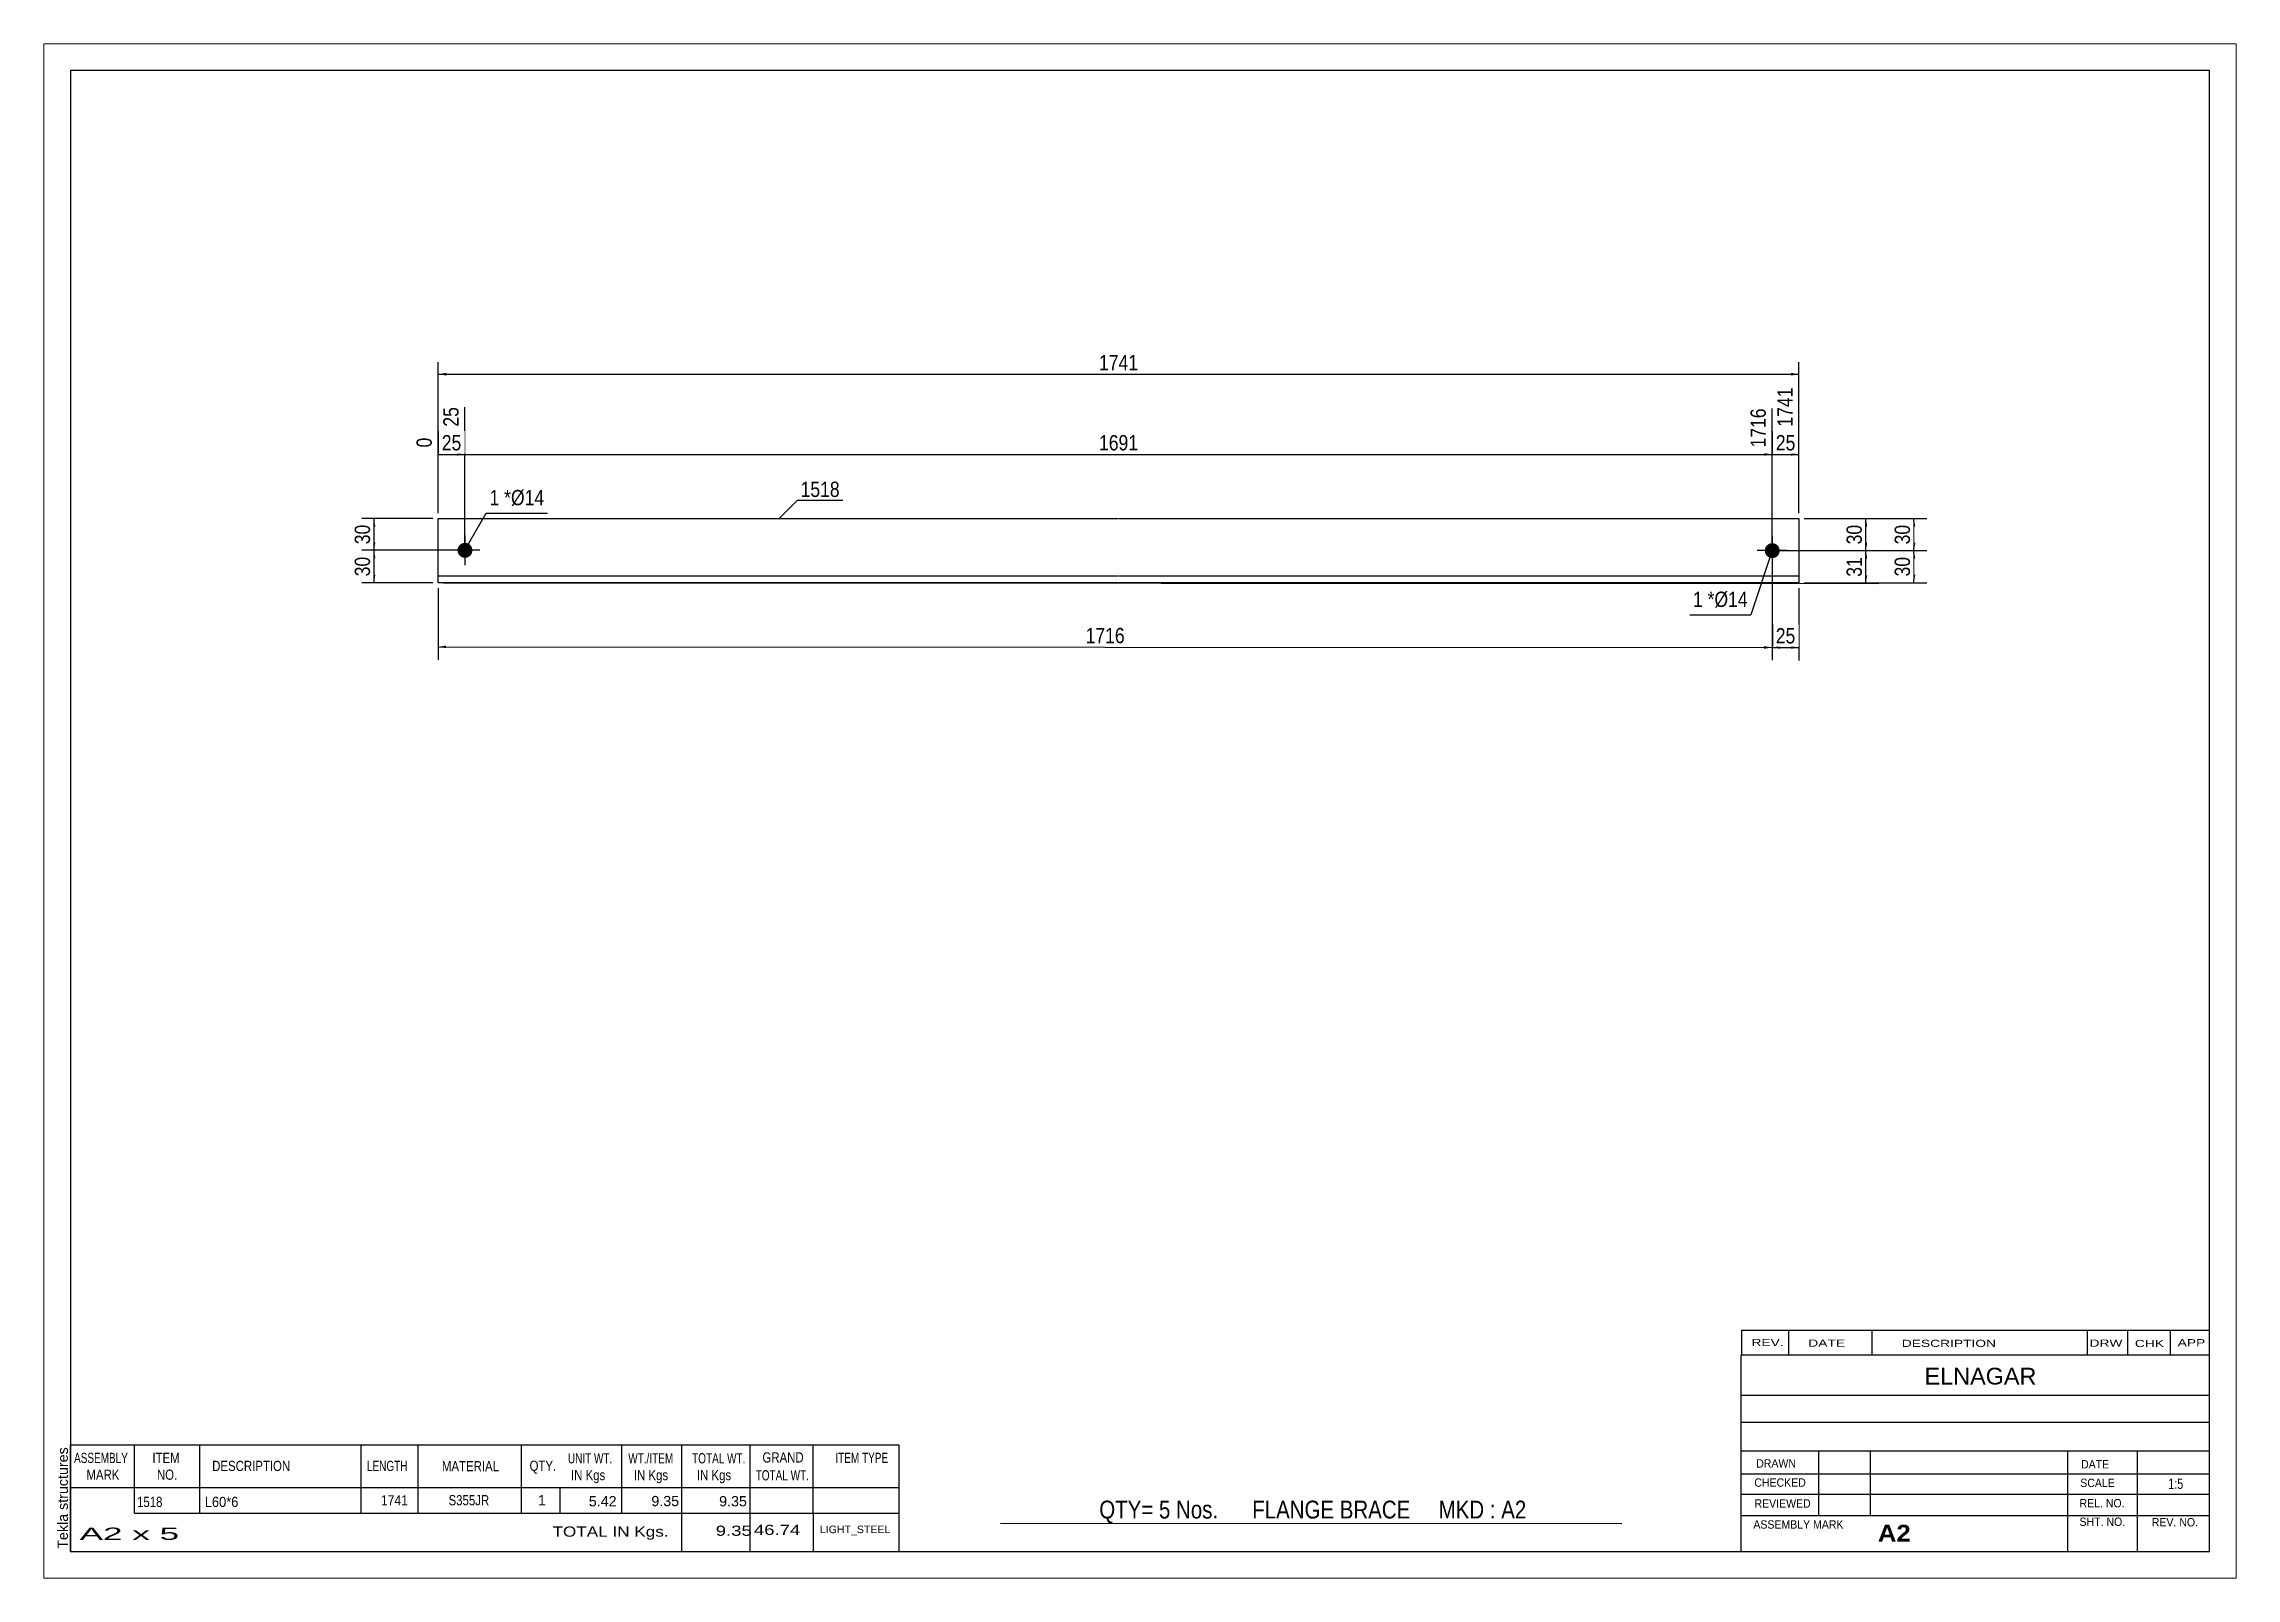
# Paper-space layout 'Layout1' of a CAD drawing. Header units: millimetres. Extents: x 0 to 410, y 0 to 287.
# The model-space entities are those that its viewports show. They can reach past a viewport. Long polylines and large blocks are cut down to what shows.
import ezdxf

# ---------------------------------------------------------------- set-up
doc = ezdxf.new("R2010")
doc.units = ezdxf.units.MM
doc.layers.add('Viewport layer', color=7, linetype='Continuous', plot=False)
doc.styles.add('Arial', font='ARIAL.TTF', dxfattribs={"height": 0.2})
doc.styles.add('Arial Bold', font='ARIALBD.TTF', dxfattribs={"height": 0.2})
doc.styles.add('Arial Narrow', font='ARIALN.TTF', dxfattribs={"height": 0.2})

# ---------------------------------------------------------------- blocks, each defined once
blk = doc.blocks.new('Unknown-629107214-1521')
at = {"color": 5, "linetype": 'Continuous'}
for p, q in [((331.25, 89.8), (-68.75, 89.8)), ((-68.75, 89.8), (-68.75, -187.2)), ((331.25, -187.2), (331.25, 89.8)), ((-68.75, -187.2), (331.25, -187.2))]:
    blk.add_line(p, q, dxfattribs=at)
at = {"color": 174, "linetype": 'Continuous', "style": 'Arial'}
blk.add_text('Tekla structures', height=1.9102, rotation=90, dxfattribs=at).set_placement((-69.25, -186.7))
blk = doc.blocks.new('Part-629107214-1212 - 1209')
at = {"color": 2, "linetype": 'Continuous'}
for p, q in [((0, -6), (0, 6)), ((0, 6), (127.19, 6)), ((127.29, 6), (254.49, 6)), ((254.49, 6), (254.49, -6)), ((127.19, -4.8), (0, -4.8)), ((127.19, -6), (0, -6)), ((254.49, -4.8), (127.29, -4.8)), ((254.49, -6), (127.29, -6))]:
    blk.add_line(p, q, dxfattribs=at)
blk = doc.blocks.new('Bolt-629107214-1213 - 1209')
at = {"linetype": 'Continuous'}
blk.add_hatch(color=3, dxfattribs=at).paths.add_polyline_path([(6.4, 0.06, -1), (3.6, 0.06, -1)])
at = {"color": 3, "linetype": 'Continuous'}
for p, q in [((7.8, 0.06), (2.2, 0.06)), ((5, 2.86), (5, -2.74))]:
    blk.add_line(p, q, dxfattribs=at)
blk = doc.blocks.new('Bolt-629107214-1214 - 1209')
at = {"linetype": 'Continuous'}
blk.add_hatch(color=3, dxfattribs=at).paths.add_polyline_path([(250.89, 0, -1), (248.09, 0, -1)])
at = {"color": 3, "linetype": 'Continuous'}
for p, q in [((252.29, 0), (246.69, 0)), ((249.49, 2.8), (249.49, -2.8))]:
    blk.add_line(p, q, dxfattribs=at)
blk = doc.blocks.new('StraightDimension-629107214-1219 - 1209')
at = {"linetype": 'Continuous'}
blk.add_hatch(color=7, dxfattribs=at).paths.add_polyline_path([(252.99, 18.25), (254.49, 18), (252.99, 17.75)])
at = {"color": 7, "linetype": 'Continuous'}
for p, q in [((254.49, 7), (254.49, 30.51)), ((249.49, 1), (249.49, 26.61)), ((249.49, 18), (254.49, 18))]:
    blk.add_line(p, q, dxfattribs=at)
at = {"color": 0}
blk.add_wipeout([(254.42, 18.15), (254.42, 22.35), (249.56, 22.35), (249.56, 18.15)], dxfattribs=at)
at = {"color": 0, "linetype": 'Continuous'}
blk.add_wipeout([(253.89, 31.11), (249.69, 31.11), (249.69, 22.6), (253.89, 22.6)], dxfattribs=at)
at = {"color": 3, "linetype": 'Continuous', "style": 'Arial Narrow'}
blk.add_text('1741', height=2.863, rotation=90.0002, dxfattribs=at).set_placement((253.29, 23.2))
at = {"color": 3, "style": 'Arial Narrow'}
blk.add_text('25', height=2.863, dxfattribs=at).set_placement((250.16, 18.75))
blk = doc.blocks.new('StraightDimension-629107214-1220 - 1209')
at = {"linetype": 'Continuous'}
blk.add_hatch(color=7, dxfattribs=at).paths.add_polyline_path([(247.99, 18.25), (249.49, 18), (247.99, 17.75)])
at = {"color": 7, "linetype": 'Continuous'}
for p, q in [((5, 1.06), (5, 26.86)), ((249.49, 1), (249.49, 26.61)), ((5, 18), (249.49, 18))]:
    blk.add_line(p, q, dxfattribs=at)
at = {"color": 0, "linetype": 'Continuous'}
blk.add_wipeout([(248.89, 27.21), (244.69, 27.21), (244.69, 18.7), (248.89, 18.7)], dxfattribs=at)
at = {"color": 0}
blk.add_wipeout([(131.5, 18.15), (131.5, 22.35), (122.99, 22.35), (122.99, 18.15)], dxfattribs=at)
at = {"color": 3, "linetype": 'Continuous', "style": 'Arial Narrow'}
blk.add_text('1716', height=2.863, rotation=90.0002, dxfattribs=at).set_placement((248.29, 19.3))
at = {"color": 3, "style": 'Arial Narrow'}
blk.add_text('1691', height=2.863, dxfattribs=at).set_placement((123.59, 18.75))
blk = doc.blocks.new('StraightDimension-629107214-1221 - 1209')
at = {"linetype": 'Continuous'}
blk.add_hatch(color=7, dxfattribs=at).paths.add_polyline_path([(3.5, 18.25), (5, 18), (3.5, 17.75)])
at = {"color": 7, "linetype": 'Continuous'}
for p, q in [((5, 1.06), (5, 26.86)), ((0, 7), (0, 21.13)), ((0, 18), (5, 18))]:
    blk.add_line(p, q, dxfattribs=at)
at = {"color": 0}
blk.add_wipeout([(4.93, 18.15), (4.93, 22.35), (0.07, 22.35), (0.07, 18.15)], dxfattribs=at)
at = {"color": 0, "linetype": 'Continuous'}
blk.add_wipeout([(4.4, 27.46), (0.2, 27.46), (0.2, 22.6), (4.4, 22.6)], dxfattribs=at)
blk.add_wipeout([(-0.6, 21.73), (-4.8, 21.73), (-4.8, 18.7), (-0.6, 18.7)], dxfattribs=at)
at = {"color": 3, "linetype": 'Continuous', "style": 'Arial Narrow'}
for s, height, p in [('25', 2.863, (3.8, 23.2)), ('0', 2.86, (-1.2, 19.3))]:
    blk.add_text(s, height=height, rotation=90.0002, dxfattribs=at).set_placement(p)
at = {"color": 3, "style": 'Arial Narrow'}
blk.add_text('25', height=2.863, dxfattribs=at).set_placement((0.67, 18.75))
blk = doc.blocks.new('StraightDimension-629107214-1232 - 1209')
at = {"linetype": 'Continuous'}
for points in [[(1.5, 32.75), (0, 33), (1.5, 33.25)], [(252.99, 33.25), (254.49, 33), (252.99, 32.75)]]:
    blk.add_hatch(color=7, dxfattribs=at).paths.add_polyline_path(points)
at = {"color": 7, "linetype": 'Continuous'}
for p, q in [((0, 7), (0, 35.25)), ((0, 33), (254.49, 33)), ((254.49, 7), (254.49, 35.25))]:
    blk.add_line(p, q, dxfattribs=at)
at = {"color": 0}
blk.add_wipeout([(131.5, 33.15), (131.5, 37.35), (122.99, 37.35), (122.99, 33.15)], dxfattribs=at)
at = {"color": 3, "style": 'Arial Narrow'}
blk.add_text('1741', height=2.863, dxfattribs=at).set_placement((123.59, 33.75))
blk = doc.blocks.new('StraightDimension-629107214-1236 - 1209')
at = {"linetype": 'Continuous'}
for points in [[(266.75, 4.49), (267, 5.99), (267.25, 4.49)], [(267.25, 1.49), (267, -0.01), (266.75, 1.49)]]:
    blk.add_hatch(color=7, dxfattribs=at).paths.add_polyline_path(points)
at = {"color": 7, "linetype": 'Continuous'}
for p, q in [((255.49, 6), (269.4, 5.99)), ((267, -0.01), (267, 5.99)), ((250.49, 0), (269.4, -0.01))]:
    blk.add_line(p, q, dxfattribs=at)
at = {"color": 0}
blk.add_wipeout([(266.85, 5.42), (262.65, 5.42), (262.65, 0.57), (266.85, 0.57)], dxfattribs=at)
at = {"color": 3, "style": 'Arial Narrow'}
blk.add_text('30', height=2.863, rotation=89.9716, dxfattribs=at).set_placement((266.25, 1.17))
blk = doc.blocks.new('StraightDimension-629107214-1237 - 1209')
at = {"linetype": 'Continuous'}
for points in [[(266.75, -1.51), (267, -0.01), (267.25, -1.51)], [(267.25, -4.62), (267, -6.12), (266.75, -4.62)]]:
    blk.add_hatch(color=7, dxfattribs=at).paths.add_polyline_path(points)
at = {"color": 7, "linetype": 'Continuous'}
for p, q in [((250.49, 0), (269.4, -0.01)), ((267, -6.12), (267, -0.01)), ((1, -6), (269.4, -6.12))]:
    blk.add_line(p, q, dxfattribs=at)
at = {"color": 0}
blk.add_wipeout([(266.85, -0.64), (262.65, -0.63), (262.65, -5.49), (266.85, -5.49)], dxfattribs=at)
at = {"color": 3, "style": 'Arial Narrow'}
blk.add_text('31', height=2.863, rotation=89.9716, dxfattribs=at).set_placement((266.25, -4.89))
blk = doc.blocks.new('StraightDimension-629107214-1246 - 1209')
at = {"linetype": 'Continuous'}
for points in [[(250.98, -18.36), (249.48, -18.11), (250.98, -17.86)], [(252.98, -17.87), (254.48, -18.12), (252.98, -18.37)]]:
    blk.add_hatch(color=7, dxfattribs=at).paths.add_polyline_path(points)
at = {"color": 7, "linetype": 'Continuous'}
for p, q in [((249.49, -1), (249.48, -20.51)), ((254.49, -7), (254.48, -20.52)), ((249.48, -18.11), (254.48, -18.12))]:
    blk.add_line(p, q, dxfattribs=at)
at = {"color": 0}
blk.add_wipeout([(254.41, -17.97), (254.41, -13.77), (249.56, -13.76), (249.55, -17.96)], dxfattribs=at)
at = {"color": 3, "style": 'Arial Narrow'}
blk.add_text('25', height=2.863, rotation=-0.0286, dxfattribs=at).set_placement((250.15, -17.36))
blk = doc.blocks.new('StraightDimension-629107214-1247 - 1209')
at = {"linetype": 'Continuous'}
for points in [[(1.49, -18.25), (-0.01, -18), (1.49, -17.75)], [(247.98, -17.86), (249.48, -18.11), (247.98, -18.36)]]:
    blk.add_hatch(color=7, dxfattribs=at).paths.add_polyline_path(points)
at = {"color": 7, "linetype": 'Continuous'}
for p, q in [((249.49, -1), (249.48, -20.51)), ((0, -7), (-0.01, -20.4)), ((-0.01, -18), (249.48, -18.11))]:
    blk.add_line(p, q, dxfattribs=at)
at = {"color": 0}
blk.add_wipeout([(128.99, -17.91), (129, -13.71), (120.48, -13.7), (120.48, -17.9)], dxfattribs=at)
at = {"color": 3, "style": 'Arial Narrow'}
blk.add_text('1716', height=2.863, rotation=-0.0286, dxfattribs=at).set_placement((121.08, -17.31))
blk = doc.blocks.new('StraightDimension-629107214-1256 - 1209')
at = {"linetype": 'Continuous'}
for points in [[(-12.25, 4.5), (-12, 6), (-11.75, 4.5)], [(-11.75, 1.56), (-12, 0.06), (-12.25, 1.56)]]:
    blk.add_hatch(color=7, dxfattribs=at).paths.add_polyline_path(points)
at = {"color": 7, "linetype": 'Continuous'}
for p, q in [((-1, 6), (-14.25, 6)), ((-12, 0.06), (-12, 6)), ((4, 0.06), (-14.25, 0.06))]:
    blk.add_line(p, q, dxfattribs=at)
at = {"color": 0}
blk.add_wipeout([(-12.15, 5.46), (-16.35, 5.46), (-16.35, 0.6), (-12.15, 0.6)], dxfattribs=at)
at = {"color": 3, "style": 'Arial Narrow'}
blk.add_text('30', height=2.863, rotation=90.0002, dxfattribs=at).set_placement((-12.75, 1.2))
blk = doc.blocks.new('StraightDimension-629107214-1257 - 1209')
at = {"linetype": 'Continuous'}
for points in [[(-12.25, -1.44), (-12, 0.06), (-11.75, -1.44)], [(-11.75, -4.5), (-12, -6), (-12.25, -4.5)]]:
    blk.add_hatch(color=7, dxfattribs=at).paths.add_polyline_path(points)
at = {"color": 7, "linetype": 'Continuous'}
for p, q in [((4, 0.06), (-14.25, 0.06)), ((-12, -6), (-12, 0.06)), ((-1, -6), (-14.25, -6))]:
    blk.add_line(p, q, dxfattribs=at)
at = {"color": 0}
blk.add_wipeout([(-12.15, -0.54), (-16.35, -0.54), (-16.35, -5.4), (-12.15, -5.4)], dxfattribs=at)
at = {"color": 3, "style": 'Arial Narrow'}
blk.add_text('30', height=2.863, rotation=90.0002, dxfattribs=at).set_placement((-12.75, -4.8))
blk = doc.blocks.new('StraightDimension-629107214-1264 - 1209')
at = {"linetype": 'Continuous'}
for points in [[(275.75, 4.5), (276, 6), (276.25, 4.5)], [(276.25, 1.5), (276, 0), (275.75, 1.5)]]:
    blk.add_hatch(color=7, dxfattribs=at).paths.add_polyline_path(points)
at = {"color": 7, "linetype": 'Continuous'}
for p, q in [((255.49, 6), (278.4, 6)), ((276, 0), (276, 6)), ((250.49, 0), (278.4, 0))]:
    blk.add_line(p, q, dxfattribs=at)
at = {"color": 0}
blk.add_wipeout([(275.85, 5.43), (271.65, 5.43), (271.65, 0.57), (275.85, 0.57)], dxfattribs=at)
at = {"color": 3, "style": 'Arial Narrow'}
blk.add_text('30', height=2.863, rotation=90.0002, dxfattribs=at).set_placement((275.25, 1.17))
blk = doc.blocks.new('StraightDimension-629107214-1265 - 1209')
at = {"linetype": 'Continuous'}
for points in [[(275.75, -1.5), (276, 0), (276.25, -1.5)], [(276.25, -4.5), (276, -6), (275.75, -4.5)]]:
    blk.add_hatch(color=7, dxfattribs=at).paths.add_polyline_path(points)
at = {"color": 7, "linetype": 'Continuous'}
for p, q in [((250.49, 0), (278.4, 0)), ((276, -6), (276, 0)), ((255.49, -6), (278.4, -6))]:
    blk.add_line(p, q, dxfattribs=at)
at = {"color": 0}
blk.add_wipeout([(275.85, -0.57), (271.65, -0.57), (271.65, -5.43), (275.85, -5.43)], dxfattribs=at)
at = {"color": 3, "style": 'Arial Narrow'}
blk.add_text('30', height=2.863, rotation=90.0002, dxfattribs=at).set_placement((275.25, -4.83))
blk = doc.blocks.new('CBS_NAME_BLOG-629107214-1536')
at = {"color": 7, "linetype": 'Continuous'}
for p, q in [((243.66, -150.45), (331.18, -150.45)), ((243.66, -187.16), (243.66, -150.45)), ((243.66, -157.99), (331.18, -157.99)), ((243.73, -163.04), (331.25, -163.04)), ((243.66, -168.41), (331.18, -168.41)), ((258.18, -180.52), (258.18, -168.42)), ((267.87, -180.49), (267.87, -168.43)), ((304.78, -187.16), (304.78, -168.43)), ((317.83, -187.16), (317.83, -168.42)), ((243.67, -172.71), (331.25, -172.69)), ((243.66, -176.46), (331.18, -176.46)), ((243.66, -180.5), (331.18, -180.5)), ((243.66, -187.2), (331.25, -187.2))]:
    blk.add_line(p, q, dxfattribs=at)
at = {"color": 3, "linetype": 'Continuous', "style": 'Arial'}
blk.add_text('ELNAGAR', height=3.133, dxfattribs=at).set_placement((277.98, -155.98))
at = {"color": 3, "linetype": 'Continuous'}
for s, height, style, width, p in [('DRAWN', 1.566, 'Arial', 0.9, (246.49, -171.52)), ('DATE', 1.566, 'Arial', 0.9, (307.25, -171.68)), ('CHECKED', 1.566, 'Arial', 0.9, (246.14, -175.1)), ('SCALE', 1.566, 'Arial', 0.9, (307.1, -175.16)), ('1:5', 1.957, 'Arial Narrow', 0.9, (323.55, -175.52)), ('REVIEWED', 1.566, 'Arial', 0.9, (246.18, -179.01)), ('REL. NO.', 1.566, 'Arial', 0.9, (306.96, -178.96)), ('ASSEMBLY MARK', 1.5663, 'Arial', 0.9, (245.96, -182.94)), ('A2', 3.131, 'Arial Bold', 1.1, (269.24, -185.35)), ('SHT. NO.', 1.566, 'Arial', 0.9, (306.96, -182.43)), ('REV. NO.', 1.566, 'Arial', 0.9, (320.48, -182.52))]:
    blk.add_text(s, height=height, dxfattribs=dict(at, style=style, width=width)).set_placement(p)
blk = doc.blocks.new('CBS_BOM-629107214-1534')
at = {"color": 7, "linetype": 'Continuous'}
for p, q in [((-68.78, -175.23), (-68.78, -167.23)), ((-68.78, -167.23), (86.14, -167.23)), ((-56.78, -175.23), (-56.78, -167.23)), ((-44.59, -175.23), (-44.59, -167.23)), ((-14.43, -175.23), (-14.43, -167.23)), ((-3.75, -175.23), (-3.75, -167.23)), ((15.57, -175.23), (15.57, -167.23)), ((34.37, -175.23), (34.37, -167.23)), ((45.58, -175.23), (45.58, -167.23)), ((58.37, -175.23), (58.37, -167.23)), ((70.12, -175.23), (70.12, -167.23)), ((86.14, -167.24), (86.14, -175.22)), ((-68.78, -175.23), (86.14, -175.23)), ((-68.78, -180.03), (-68.78, -175.23)), ((-56.78, -180.03), (-56.78, -175.23)), ((-44.59, -180.03), (-44.59, -175.23)), ((-14.43, -180.03), (-14.43, -175.23)), ((-3.75, -180.03), (-3.75, -175.23)), ((15.57, -180.03), (15.57, -175.23)), ((22.83, -180.03), (22.83, -175.23)), ((34.37, -180.03), (34.37, -175.23)), ((45.58, -180.03), (45.58, -175.23)), ((58.37, -180.03), (58.37, -175.23)), ((70.14, -180.03), (70.14, -175.23)), ((86.14, -175.23), (86.14, -180.03)), ((-68.78, -187.23), (-68.78, -180.05)), ((-56.78, -180.03), (86.14, -180.03)), ((45.58, -187.23), (45.58, -180.05)), ((58.37, -187.23), (58.37, -180.05)), ((70.18, -187.23), (70.18, -180.05)), ((86.14, -180.03), (86.14, -187.23)), ((-68.78, -187.23), (86.14, -187.23))]:
    blk.add_line(p, q, dxfattribs=at)
at = {"color": 3, "linetype": 'Continuous', "style": 'Arial'}
for s, height, width, p in [('ASSEMBLY', 1.91, 0.7, (-68.1, -170.66)), ('MARK', 1.91, 0.8, (-65.78, -173.8)), ('ITEM', 1.91, 0.8, (-53.45, -170.66)), ('NO.', 1.91, 0.8, (-52.6, -173.8)), ('DESCRIPTION', 1.9102, 0.8, (-42.27, -172.16)), ('LENGTH', 1.91, 0.7, (-13.32, -172.16)), ('MATERIAL', 1.91, 0.8, (0.7, -172.21)), ('QTY.', 1.91, 0.8, (17.09, -172.13)), ('UNIT WT.', 1.91, 0.7, (24.26, -170.73)), ('IN Kgs', 1.91, 0.8, (24.84, -173.87)), ('WT./ITEM', 1.91, 0.7, (35.55, -170.73)), ('IN Kgs', 1.91, 0.8, (36.59, -173.87)), ('TOTAL WT.', 1.91, 0.7, (47.49, -170.73)), ('IN Kgs', 1.91, 0.8, (48.38, -173.87)), ('TOTAL WT.', 1.91, 0.7, (59.38, -173.91)), ('GRAND', 1.91, 0.8, (60.64, -170.57)), ('ITEM TYPE', 1.91, 0.7, (74.28, -170.65))]:
    blk.add_text(s, height=height, dxfattribs=dict(at, width=width)).set_placement(p)
at = {"color": 7, "linetype": 'Continuous', "style": 'Arial'}
for s, width, p in [('1518', 0.8, (-56.32, -178.89)), ('L60*6', 0.9, (-43.65, -178.89)), ('1741', 0.85, (-10.71, -178.6)), ('S355JR', 0.8, (1.94, -178.57))]:
    blk.add_text(s, height=1.91, dxfattribs=dict(at, width=width)).set_placement(p)
for s, p in [('1', (18.66, -178.57)), ('5.42', (28.17, -178.76)), ('9.35', (39.87, -178.73)), ('9.35', (52.54, -178.76))]:
    blk.add_text(s, height=1.91, dxfattribs=at).set_placement(p)
at = {"color": 6, "linetype": 'Continuous', "style": 'Arial'}
for s, height, width, p in [('A2 x 5', 2.292, 2.05, (-67.06, -185.04)), ('TOTAL IN Kgs.', 1.9102, 1.2, (21.38, -184.44)), ('9.35', 1.91, 1.3, (51.9, -184.28)), ('46.74', 1.91, 1.3, (59.04, -184.12))]:
    blk.add_text(s, height=height, dxfattribs=dict(at, width=width)).set_placement(p)
blk.add_text('LIGHT_STEEL', height=1.4135, dxfattribs=at).set_placement((71.39, -183.78))
blk = doc.blocks.new('CBS_CALLOFF-629107214-1535')
at = {"color": 7, "linetype": 'Continuous'}
blk.add_line((105.13, -181.93), (221.36, -181.95), dxfattribs=at)
at = {"color": 3, "linetype": 'Continuous', "style": 'Arial Narrow'}
blk.add_text('QTY= 5 Nos.      FLANGE BRACE     MKD : A2', height=3.3405, dxfattribs=at).set_placement((123.63, -181.04))
blk = doc.blocks.new('CBS_REVISION-629107214-1537')
at = {"color": 7, "linetype": 'Continuous'}
for p, q in [((243.74, -145.82), (331.24, -145.82)), ((243.74, -145.82), (243.74, -150.45)), ((252.54, -145.82), (252.54, -150.45)), ((268.13, -145.82), (268.13, -150.39)), ((308.39, -145.82), (308.39, -150.45)), ((315.93, -145.82), (315.93, -150.45)), ((323.88, -145.82), (323.88, -150.45)), ((243.74, -150.45), (331.24, -150.45))]:
    blk.add_line(p, q, dxfattribs=at)
at = {"color": 7, "style": 'Arial Narrow', "width": 1.7}
for s, height, p in [('REV.', 1.326, (245.6, -148.78)), ('DATE', 1.326, (256.23, -148.89)), ('DESCRIPTION', 1.3257, (273.71, -148.94)), ('DRW', 1.326, (308.82, -148.89)), ('APP', 1.326, (325.31, -148.82)), ('CHK', 1.326, (317.31, -148.97))]:
    blk.add_text(s, height=height, dxfattribs=at).set_placement(p)
blk = doc.blocks.new('Mark-629107214-1271 - 1209')
at = {"color": 0}
blk.add_wipeout([(75.09, 10.04), (75.09, 13.04), (67.78, 13.04), (67.78, 10.04)], dxfattribs=at)
blk.add_wipeout([(75.09, 10.04), (75.09, 13.04), (67.78, 13.04), (67.78, 10.04)], dxfattribs=at)
at = {"color": 7, "linetype": 'Continuous'}
for p, q in [((63.65, 5.9), (67.18, 9.44)), ((67.18, 9.44), (75.69, 9.44))]:
    blk.add_line(p, q, dxfattribs=at)
at = {"color": 3, "style": 'Arial Narrow'}
blk.add_text('1518', height=2.863, dxfattribs=at).set_placement((67.78, 10.04))
blk = doc.blocks.new('Mark-629107214-1274 - 1209')
at = {"color": 0}
blk.add_wipeout([(11.43, 8.49), (11.43, 11.49), (9.6, 11.49), (9.6, 8.49)], dxfattribs=at)
blk.add_wipeout([(11.43, 8.49), (11.43, 11.49), (9.6, 11.49), (9.6, 8.49)], dxfattribs=at)
at = {"color": 7, "linetype": 'Continuous'}
blk.add_line((5, 0.06), (9, 6.99), dxfattribs=at)
at = {"color": 0}
blk.add_wipeout([(13.61, 8.49), (13.61, 11.49), (12.33, 11.49), (12.33, 8.49)], dxfattribs=at)
blk.add_wipeout([(13.61, 8.49), (13.61, 11.49), (12.33, 11.49), (12.33, 8.49)], dxfattribs=at)
at = {"color": 3, "style": 'Arial Narrow'}
blk.add_text('1', height=2.86, dxfattribs=at).set_placement((9.6, 8.49))
at = {"color": 0}
blk.add_wipeout([(19.82, 8.49), (19.82, 11.49), (13.61, 11.49), (13.61, 8.49)], dxfattribs=at)
blk.add_wipeout([(19.82, 8.49), (19.82, 11.49), (13.61, 11.49), (13.61, 8.49)], dxfattribs=at)
at = {"color": 7, "linetype": 'Continuous'}
blk.add_line((9, 6.99), (20.42, 6.99), dxfattribs=at)
at = {"color": 3, "style": 'Arial Narrow'}
for s, height, p in [('*', 2.86, (12.33, 8.49)), ('Ø14', 2.863, (13.61, 8.49))]:
    blk.add_text(s, height=height, dxfattribs=at).set_placement(p)
blk = doc.blocks.new('Mark-629107214-1275 - 1209')
at = {"color": 0}
blk.add_wipeout([(236.5, -10.53), (236.5, -7.53), (234.67, -7.53), (234.67, -10.53)], dxfattribs=at)
blk.add_wipeout([(236.5, -10.53), (236.5, -7.53), (234.67, -7.53), (234.67, -10.53)], dxfattribs=at)
blk.add_wipeout([(238.68, -10.53), (238.68, -7.53), (237.4, -7.53), (237.4, -10.53)], dxfattribs=at)
blk.add_wipeout([(238.68, -10.53), (238.68, -7.53), (237.4, -7.53), (237.4, -10.53)], dxfattribs=at)
at = {"color": 3, "style": 'Arial Narrow'}
blk.add_text('1', height=2.86, dxfattribs=at).set_placement((234.67, -10.53))
at = {"color": 0}
blk.add_wipeout([(244.89, -10.53), (244.89, -7.53), (238.68, -7.53), (238.68, -10.53)], dxfattribs=at)
blk.add_wipeout([(244.89, -10.53), (244.89, -7.53), (238.68, -7.53), (238.68, -10.53)], dxfattribs=at)
at = {"color": 7, "linetype": 'Continuous'}
for p in [(249.49, 0), (234.07, -12.03)]:
    blk.add_line(p, (245.49, -12.03), dxfattribs=at)
at = {"color": 3, "style": 'Arial Narrow'}
for s, height, p in [('*', 2.86, (237.4, -10.53)), ('Ø14', 2.863, (238.68, -10.53))]:
    blk.add_text(s, height=height, dxfattribs=at).set_placement(p)

msp = doc.modelspace()

# ---------------------------------------------------------------- block references
for name in ['Unknown-629107214-1521', 'Part-629107214-1212 - 1209', 'Bolt-629107214-1213 - 1209', 'Bolt-629107214-1214 - 1209', 'CBS_REVISION-629107214-1537', 'CBS_NAME_BLOG-629107214-1536', 'CBS_BOM-629107214-1534', 'CBS_CALLOFF-629107214-1535']:
    msp.add_blockref(name, (0, 0))

# ---------------------------------------------------------------- next in the draw order: block references
msp.add_blockref('StraightDimension-629107214-1219 - 1209', (0, 0))

# ---------------------------------------------------------------- next in the draw order: block references
msp.add_blockref('StraightDimension-629107214-1220 - 1209', (0, 0))

# ---------------------------------------------------------------- next in the draw order: block references
msp.add_blockref('StraightDimension-629107214-1221 - 1209', (0, 0))

# ---------------------------------------------------------------- next in the draw order: block references
msp.add_blockref('StraightDimension-629107214-1232 - 1209', (0, 0))

# ---------------------------------------------------------------- next in the draw order: block references
for name in ['Mark-629107214-1271 - 1209', 'StraightDimension-629107214-1236 - 1209']:
    msp.add_blockref(name, (0, 0))

# ---------------------------------------------------------------- next in the draw order: block references
msp.add_blockref('StraightDimension-629107214-1237 - 1209', (0, 0))

# ---------------------------------------------------------------- next in the draw order: block references
msp.add_blockref('StraightDimension-629107214-1246 - 1209', (0, 0))

# ---------------------------------------------------------------- next in the draw order: block references
msp.add_blockref('StraightDimension-629107214-1247 - 1209', (0, 0))

# ---------------------------------------------------------------- next in the draw order: block references
for name in ['StraightDimension-629107214-1256 - 1209', 'StraightDimension-629107214-1264 - 1209']:
    msp.add_blockref(name, (0, 0))

# ---------------------------------------------------------------- next in the draw order: block references
for name in ['StraightDimension-629107214-1257 - 1209', 'StraightDimension-629107214-1265 - 1209']:
    msp.add_blockref(name, (0, 0))

# ---------------------------------------------------------------- next in the draw order: block references
for name in ['Mark-629107214-1274 - 1209', 'Mark-629107214-1275 - 1209']:
    msp.add_blockref(name, (0, 0))

psp = doc.layouts.get("Layout1")

# ---------------------------------------------------------------- viewports
at = {"layer": 'Viewport layer', "view_target_point": (131.25, -48.7)}
psp.add_viewport(center=(205, 143.5), size=(410, 287), view_center_point=(0, 0), view_height=287, dxfattribs=at)

doc.saveas('drawing.dxf')
